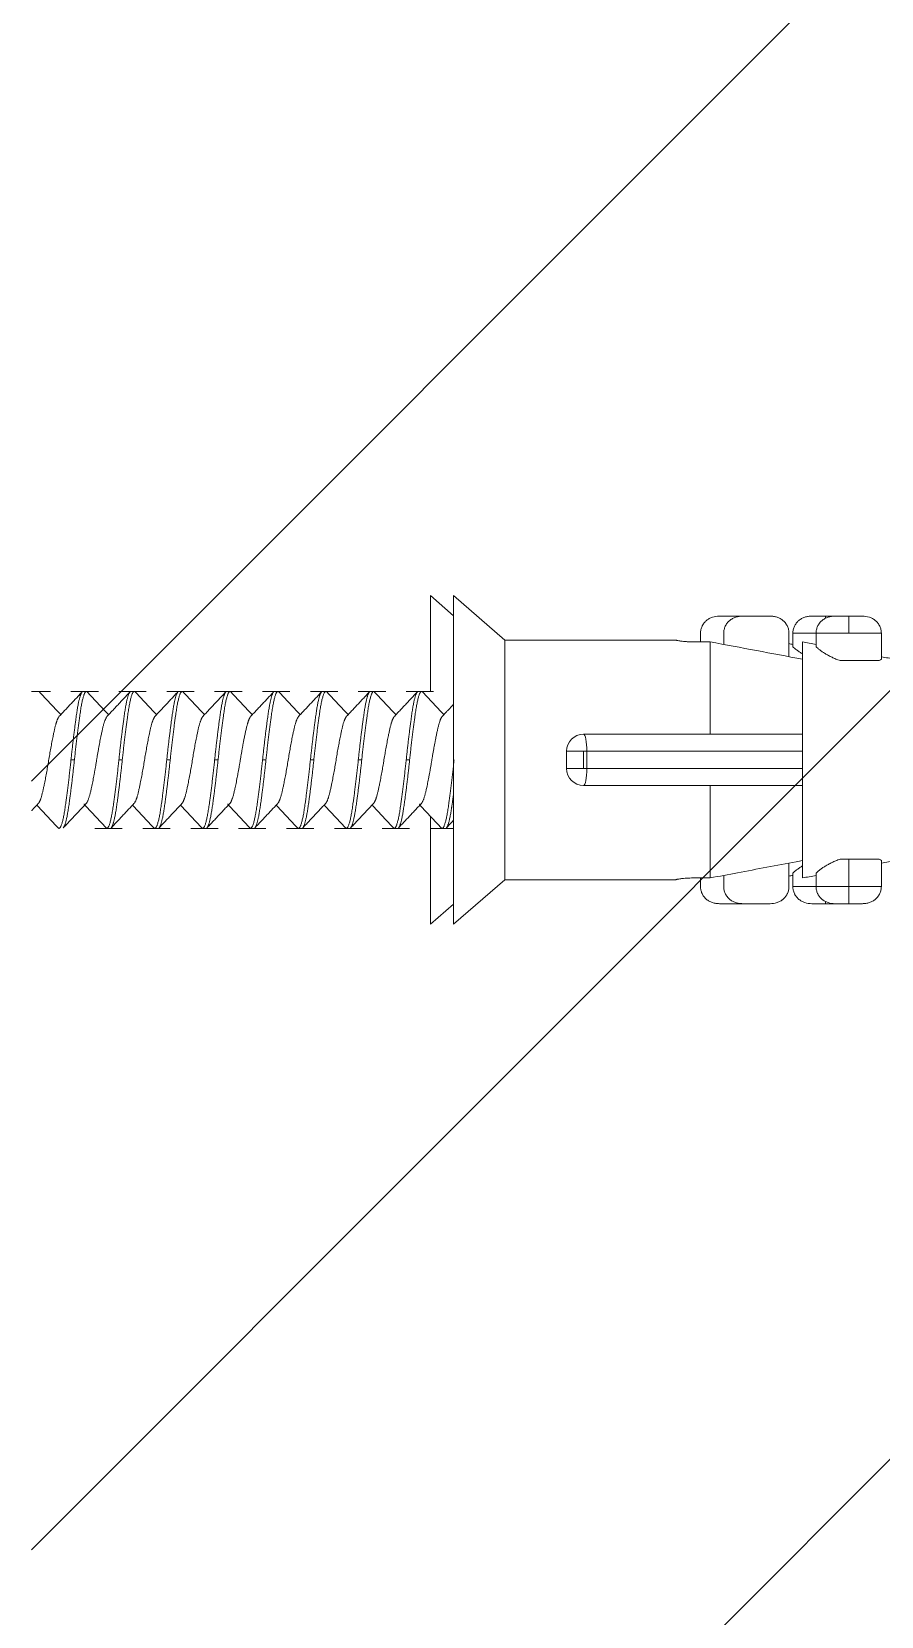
# Model space of a CAD drawing. Header units: millimetres. Extents: x 17284 to 19660, y -6011 to -2651.
# Drawn here: x 19201.38 to 19226.22, y -4959.75 to -4913.46 of the extents above; entities that cross this region are included whole.
import ezdxf

# ---------------------------------------------------------------- set-up
doc = ezdxf.new("R2010")
doc.units = ezdxf.units.MM
doc.layers.add('hatch', color=2, linetype='Continuous')

msp = doc.modelspace()

# ---------------------------------------------------------------- hatches: boundary and pattern name
at = {"layer": 'hatch'}
h = msp.add_hatch(dxfattribs=at)
h.set_pattern_fill('ANSI31', color=256, scale=5)
h.set_pattern_definition([(45, (4064.624, -113.49), (-11.22532, 11.22532), [])])
h.paths.add_polyline_path([(19201.381, -5647.37), (19251.381, -5647.37), (19251.381, -3576.803), (19201.381, -3576.803)])

# ---------------------------------------------------------------- linework, layer by layer
at = {"linetype": 'Continuous', "lineweight": 18, "extrusion": (-1, -2.22045e-16, 0)}
for p, q in [((19213.038, -4929.93), (19213.038, -4932.73)), ((19213.718, -4930.519), (19213.038, -4929.93)), ((19213.718, -4929.93), (19213.718, -4934.73)), ((19215.218, -4931.23), (19213.718, -4929.93)), ((19221.488, -4930.53), (19222.168, -4930.53)), ((19222.168, -4930.53), (19222.968, -4930.53)), ((19224.188, -4930.53), (19224.588, -4930.53)), ((19224.588, -4930.53), (19224.873, -4930.53)), ((19224.868, -4930.53), (19225.268, -4930.53)), ((19225.268, -4930.53), (19225.668, -4930.53)), ((19220.218, -4931.23), (19215.218, -4931.23)), ((19215.218, -4931.23), (19215.218, -4934.73)), ((19220.218, -4931.23), (19220.218, -4931.232)), ((19220.718, -4931.282), (19221.218, -4931.282)), ((19220.934, -4931.03), (19220.934, -4931.282)), ((19221.218, -4931.282), (19221.218, -4933.98)), ((19221.614, -4931.03), (19221.614, -4931.357)), ((19223.522, -4931.03), (19223.522, -4931.716)), ((19223.634, -4931.03), (19223.634, -4931.424)), ((19223.918, -4931.282), (19223.918, -4934.73)), ((19224.314, -4931.03), (19224.314, -4931.424)), ((19226.222, -4931.03), (19226.222, -4931.792)), ((19225.016, -4931.83), (19226.16, -4931.83)), ((19201.931, -4932.73), (19201.381, -4932.73)), ((19203.331, -4932.73), (19202.531, -4932.73)), ((19204.731, -4932.73), (19203.931, -4932.73)), ((19206.131, -4932.73), (19205.331, -4932.73)), ((19207.531, -4932.73), (19206.731, -4932.73)), ((19208.931, -4932.73), (19208.131, -4932.73)), ((19210.331, -4932.73), (19209.531, -4932.73)), ((19211.731, -4932.73), (19210.931, -4932.73)), ((19213.131, -4932.73), (19212.331, -4932.73)), ((19217.518, -4933.98), (19223.918, -4933.98)), ((19217.018, -4934.98), (19217.018, -4934.48)), ((19213.718, -4934.73), (19213.718, -4939.53)), ((19215.218, -4934.73), (19215.218, -4938.23)), ((19223.918, -4934.73), (19223.918, -4938.179)), ((19223.918, -4935.48), (19217.518, -4935.48)), ((19221.218, -4935.48), (19221.218, -4938.179)), ((19213.038, -4936.388), (19213.038, -4939.53)), ((19203.231, -4936.73), (19204.031, -4936.73)), ((19204.631, -4936.73), (19205.431, -4936.73)), ((19206.031, -4936.73), (19206.831, -4936.73)), ((19207.431, -4936.73), (19208.231, -4936.73)), ((19208.831, -4936.73), (19209.631, -4936.73)), ((19210.231, -4936.73), (19211.031, -4936.73)), ((19211.631, -4936.73), (19212.431, -4936.73)), ((19213.031, -4936.73), (19213.718, -4936.73)), ((19223.522, -4938.43), (19223.522, -4937.745)), ((19225.016, -4937.63), (19225.268, -4937.63)), ((19225.268, -4937.63), (19226.16, -4937.63)), ((19226.222, -4938.43), (19226.222, -4937.669)), ((19213.718, -4939.53), (19215.218, -4938.23)), ((19215.218, -4938.23), (19220.218, -4938.23)), ((19220.218, -4938.229), (19220.218, -4938.23)), ((19221.218, -4938.179), (19220.718, -4938.179)), ((19220.934, -4938.43), (19220.934, -4938.179)), ((19221.614, -4938.43), (19221.614, -4938.104)), ((19223.634, -4938.43), (19223.634, -4938.037)), ((19224.314, -4938.43), (19224.314, -4938.037)), ((19213.038, -4939.53), (19213.718, -4938.942)), ((19221.488, -4938.93), (19222.168, -4938.93)), ((19222.168, -4938.93), (19222.968, -4938.93)), ((19224.588, -4938.93), (19224.188, -4938.93)), ((19224.872, -4938.93), (19224.588, -4938.93)), ((19225.268, -4938.93), (19224.868, -4938.93)), ((19225.668, -4938.93), (19225.268, -4938.93))]:
    msp.add_line(p, q, dxfattribs=at)
at = {"linetype": 'Continuous', "lineweight": 13, "extrusion": (-1, -2.22045e-16, 0)}
for p, q in [((19224.588, -4930.53), (19224.588, -4930.593)), ((19225.268, -4930.53), (19225.268, -4931.03)), ((19224.314, -4931.03), (19223.634, -4931.03)), ((19225.268, -4931.03), (19224.314, -4931.03)), ((19226.222, -4931.03), (19225.268, -4931.03)), ((19217.518, -4934.48), (19217.018, -4934.48)), ((19217.613, -4934.48), (19217.518, -4934.48)), ((19217.518, -4934.98), (19217.518, -4934.48)), ((19223.918, -4934.48), (19217.613, -4934.48)), ((19217.613, -4934.98), (19217.613, -4934.48)), ((19202.631, -4934.73), (19202.531, -4934.73)), ((19204.031, -4934.73), (19203.931, -4934.73)), ((19205.431, -4934.73), (19205.331, -4934.73)), ((19206.831, -4934.73), (19206.731, -4934.73)), ((19208.231, -4934.73), (19208.131, -4934.73)), ((19209.631, -4934.73), (19209.531, -4934.73)), ((19211.031, -4934.73), (19210.931, -4934.73)), ((19212.431, -4934.73), (19212.331, -4934.73)), ((19217.018, -4934.98), (19217.518, -4934.98)), ((19217.518, -4934.98), (19217.613, -4934.98)), ((19217.613, -4934.98), (19223.918, -4934.98)), ((19225.268, -4938.43), (19225.268, -4937.63)), ((19223.634, -4938.43), (19224.314, -4938.43)), ((19224.314, -4938.43), (19225.268, -4938.43)), ((19225.268, -4938.43), (19226.222, -4938.43)), ((19225.268, -4938.93), (19225.268, -4938.43)), ((19224.588, -4938.93), (19224.588, -4938.867))]:
    msp.add_line(p, q, dxfattribs=at)
at = {"linetype": 'Continuous', "lineweight": 18, "extrusion": (0, 0, -1)}
for centre, start, end in [((-19217.518, -4934.48), 0, 90), ((-19217.518, -4934.98), 270, 0)]:
    msp.add_arc(centre, 0.5, start, end, dxfattribs=at)
at = {"linetype": 'Continuous', "lineweight": 13}
for centre, start_param, end_param in [((19217.518, -4934.48), 1.570796, 3.141593), ((19217.518, -4934.98), 0, 1.570796)]:
    msp.add_ellipse(centre, major_axis=(0, -0.5), ratio=0.190423, start_param=start_param, end_param=end_param, dxfattribs=at)
at = {"linetype": 'Continuous', "lineweight": 18}
for points, knots in [([(19221.488, -4930.53), (19221.419, -4930.53), (19221.35, -4930.54), (19221.268, -4930.567), (19221.252, -4930.574), (19221.22, -4930.588), (19221.189, -4930.603), (19221.16, -4930.621), (19221.138, -4930.636), (19221.131, -4930.642), (19221.118, -4930.652), (19221.111, -4930.658), (19221.078, -4930.686), (19221.054, -4930.712), (19221.023, -4930.753), (19221.013, -4930.767), (19220.999, -4930.79), (19220.995, -4930.797), (19220.987, -4930.813), (19220.983, -4930.82), (19220.965, -4930.86), (19220.954, -4930.892), (19220.942, -4930.943), (19220.939, -4930.961), (19220.935, -4930.995), (19220.934, -4931.013), (19220.934, -4931.03)], [0, 0, 0, 0, 0.25, 0.25, 0.3125, 0.3125, 0.375, 0.4375, 0.4375, 0.46875, 0.46875, 0.5, 0.5, 0.625, 0.625, 0.6875, 0.6875, 0.71875, 0.71875, 0.75, 0.75, 0.875, 0.875, 0.9375, 0.9375, 1, 1, 1, 1]), ([(19222.168, -4930.53), (19222.098, -4930.53), (19222.03, -4930.54), (19221.947, -4930.567), (19221.931, -4930.574), (19221.899, -4930.588), (19221.868, -4930.603), (19221.839, -4930.621), (19221.818, -4930.636), (19221.811, -4930.642), (19221.797, -4930.652), (19221.79, -4930.658), (19221.757, -4930.686), (19221.733, -4930.712), (19221.702, -4930.753), (19221.692, -4930.767), (19221.679, -4930.79), (19221.674, -4930.797), (19221.666, -4930.813), (19221.662, -4930.82), (19221.644, -4930.86), (19221.633, -4930.892), (19221.622, -4930.943), (19221.619, -4930.961), (19221.615, -4930.995), (19221.614, -4931.013), (19221.614, -4931.03)], [0, 0, 0, 0, 0.25, 0.25, 0.3125, 0.3125, 0.375, 0.4375, 0.4375, 0.46875, 0.46875, 0.5, 0.5, 0.625, 0.625, 0.6875, 0.6875, 0.71875, 0.71875, 0.75, 0.75, 0.875, 0.875, 0.9375, 0.9375, 1, 1, 1, 1]), ([(19223.522, -4931.03), (19223.522, -4930.995), (19223.518, -4930.961), (19223.507, -4930.91), (19223.502, -4930.894), (19223.491, -4930.861), (19223.484, -4930.844), (19223.463, -4930.797), (19223.445, -4930.768), (19223.418, -4930.733), (19223.413, -4930.726), (19223.402, -4930.713), (19223.384, -4930.693), (19223.353, -4930.663), (19223.326, -4930.642), (19223.298, -4930.622), (19223.283, -4930.613), (19223.237, -4930.587), (19223.206, -4930.573), (19223.156, -4930.557), (19223.14, -4930.552), (19223.106, -4930.544), (19223.089, -4930.54), (19223.037, -4930.533), (19223.003, -4930.53), (19222.968, -4930.53)], [0, 0, 0, 0, 0.125, 0.125, 0.1875, 0.1875, 0.25, 0.25, 0.375, 0.375, 0.40625, 0.40625, 0.4375, 0.5, 0.5625, 0.5625, 0.625, 0.625, 0.75, 0.75, 0.8125, 0.8125, 0.875, 0.875, 1, 1, 1, 1]), ([(19223.634, -4931.03), (19223.634, -4930.995), (19223.638, -4930.961), (19223.649, -4930.91), (19223.654, -4930.894), (19223.665, -4930.861), (19223.672, -4930.844), (19223.694, -4930.797), (19223.711, -4930.768), (19223.738, -4930.733), (19223.743, -4930.726), (19223.754, -4930.713), (19223.772, -4930.693), (19223.803, -4930.663), (19223.83, -4930.642), (19223.859, -4930.622), (19223.873, -4930.613), (19223.919, -4930.587), (19223.95, -4930.573), (19224, -4930.557), (19224.017, -4930.552), (19224.05, -4930.544), (19224.068, -4930.54), (19224.119, -4930.533), (19224.153, -4930.53), (19224.188, -4930.53)], [0, 0, 0, 0, 0.125, 0.125, 0.1875, 0.1875, 0.25, 0.25, 0.375, 0.375, 0.40625, 0.40625, 0.4375, 0.5, 0.5625, 0.5625, 0.625, 0.625, 0.75, 0.75, 0.8125, 0.8125, 0.875, 0.875, 1, 1, 1, 1]), ([(19224.314, -4931.03), (19224.314, -4930.995), (19224.318, -4930.961), (19224.329, -4930.91), (19224.334, -4930.894), (19224.345, -4930.861), (19224.351, -4930.844), (19224.373, -4930.797), (19224.391, -4930.768), (19224.417, -4930.733), (19224.423, -4930.726), (19224.434, -4930.713), (19224.451, -4930.693), (19224.482, -4930.663), (19224.51, -4930.642), (19224.538, -4930.622), (19224.553, -4930.613), (19224.598, -4930.587), (19224.63, -4930.573), (19224.679, -4930.557), (19224.696, -4930.552), (19224.73, -4930.544), (19224.747, -4930.54), (19224.798, -4930.533), (19224.833, -4930.53), (19224.868, -4930.53)], [0, 0, 0, 0, 0.125, 0.125, 0.1875, 0.1875, 0.25, 0.25, 0.375, 0.375, 0.40625, 0.40625, 0.4375, 0.5, 0.5625, 0.5625, 0.625, 0.625, 0.75, 0.75, 0.8125, 0.8125, 0.875, 0.875, 1, 1, 1, 1]), ([(19225.668, -4930.53), (19225.738, -4930.53), (19225.806, -4930.54), (19225.888, -4930.567), (19225.905, -4930.574), (19225.936, -4930.588), (19225.967, -4930.603), (19225.997, -4930.621), (19226.018, -4930.636), (19226.025, -4930.642), (19226.039, -4930.652), (19226.045, -4930.658), (19226.079, -4930.686), (19226.102, -4930.712), (19226.134, -4930.753), (19226.143, -4930.767), (19226.157, -4930.79), (19226.161, -4930.797), (19226.169, -4930.813), (19226.173, -4930.82), (19226.192, -4930.86), (19226.203, -4930.892), (19226.214, -4930.943), (19226.217, -4930.961), (19226.221, -4930.995), (19226.222, -4931.013), (19226.222, -4931.03)], [0, 0, 0, 0, 0.25, 0.25, 0.3125, 0.3125, 0.375, 0.4375, 0.4375, 0.46875, 0.46875, 0.5, 0.5, 0.625, 0.625, 0.6875, 0.6875, 0.71875, 0.71875, 0.75, 0.75, 0.875, 0.875, 0.9375, 0.9375, 1, 1, 1, 1]), ([(19220.218, -4931.232), (19220.218, -4931.233), (19220.221, -4931.234), (19220.231, -4931.237), (19220.235, -4931.238), (19220.244, -4931.24), (19220.25, -4931.241), (19220.268, -4931.245), (19220.284, -4931.248), (19220.311, -4931.252), (19220.321, -4931.254), (19220.342, -4931.257), (19220.353, -4931.258), (19220.387, -4931.263), (19220.412, -4931.266), (19220.446, -4931.269), (19220.453, -4931.27), (19220.467, -4931.271), (19220.489, -4931.273), (19220.525, -4931.276), (19220.556, -4931.278), (19220.587, -4931.279), (19220.603, -4931.28), (19220.652, -4931.282), (19220.685, -4931.282), (19220.718, -4931.282)], [0, 0, 0, 0, 0.125, 0.125, 0.1875, 0.1875, 0.25, 0.25, 0.375, 0.375, 0.4375, 0.4375, 0.5, 0.5, 0.625, 0.625, 0.65625, 0.65625, 0.6875, 0.75, 0.8125, 0.8125, 0.875, 0.875, 1, 1, 1, 1]), ([(19223.634, -4931.424), (19223.648, -4931.438), (19223.663, -4931.453), (19223.699, -4931.484), (19223.719, -4931.5), (19223.752, -4931.525), (19223.764, -4931.534), (19223.789, -4931.552), (19223.802, -4931.56), (19223.842, -4931.587), (19223.87, -4931.606), (19223.903, -4931.625), (19223.905, -4931.627), (19223.908, -4931.629)], [0, 0, 0, 0, 0.244671, 0.244671, 0.489341, 0.489341, 0.611677, 0.611677, 0.734012, 0.734012, 0.978683, 0.978683, 1, 1, 1, 1]), ([(19224.314, -4931.424), (19224.327, -4931.438), (19224.343, -4931.453), (19224.378, -4931.484), (19224.398, -4931.5), (19224.432, -4931.525), (19224.444, -4931.534), (19224.468, -4931.552), (19224.481, -4931.56), (19224.521, -4931.587), (19224.549, -4931.606), (19224.609, -4931.642), (19224.641, -4931.66), (19224.691, -4931.688), (19224.709, -4931.697), (19224.744, -4931.715), (19224.762, -4931.724), (19224.817, -4931.75), (19224.855, -4931.767), (19224.933, -4931.8), (19224.974, -4931.816), (19225.016, -4931.83)], [0, 0, 0, 0, 0.125, 0.125, 0.25, 0.25, 0.3125, 0.3125, 0.375, 0.375, 0.5, 0.5, 0.625, 0.625, 0.6875, 0.6875, 0.75, 0.75, 0.875, 0.875, 1, 1, 1, 1]), ([(19223.918, -4937.67), (19223.857, -4937.681), (19223.796, -4937.693), (19223.164, -4937.812), (19222.592, -4937.92), (19221.753, -4938.078), (19221.485, -4938.128), (19221.218, -4938.179)], [0, 0, 0, 0, 0.067447, 0.067447, 0.702741, 0.702741, 1, 1, 1, 1]), ([(19224.314, -4938.037), (19224.327, -4938.023), (19224.343, -4938.008), (19224.378, -4937.977), (19224.398, -4937.961), (19224.432, -4937.935), (19224.444, -4937.927), (19224.468, -4937.909), (19224.481, -4937.9), (19224.521, -4937.873), (19224.549, -4937.855), (19224.609, -4937.819), (19224.641, -4937.801), (19224.691, -4937.773), (19224.709, -4937.764), (19224.744, -4937.746), (19224.762, -4937.737), (19224.817, -4937.711), (19224.855, -4937.694), (19224.933, -4937.661), (19224.974, -4937.645), (19225.016, -4937.63)], [0, 0, 0, 0, 0.125, 0.125, 0.25, 0.25, 0.3125, 0.3125, 0.375, 0.375, 0.5, 0.5, 0.625, 0.625, 0.6875, 0.6875, 0.75, 0.75, 0.875, 0.875, 1, 1, 1, 1]), ([(19226.618, -4937.67), (19226.557, -4937.681), (19226.496, -4937.693), (19226.364, -4937.718), (19226.293, -4937.731), (19226.222, -4937.745)], [0, 0, 0, 0, 0.459752, 0.459752, 1, 1, 1, 1]), ([(19220.718, -4938.179), (19220.685, -4938.179), (19220.652, -4938.179), (19220.604, -4938.181), (19220.588, -4938.181), (19220.557, -4938.183), (19220.541, -4938.184), (19220.496, -4938.187), (19220.467, -4938.189), (19220.427, -4938.194), (19220.413, -4938.195), (19220.388, -4938.198), (19220.376, -4938.199), (19220.341, -4938.204), (19220.321, -4938.207), (19220.298, -4938.211), (19220.293, -4938.211), (19220.285, -4938.213), (19220.273, -4938.215), (19220.255, -4938.218), (19220.244, -4938.221), (19220.235, -4938.223), (19220.231, -4938.224), (19220.221, -4938.227), (19220.218, -4938.228), (19220.218, -4938.229)], [0, 0, 0, 0, 0.125, 0.125, 0.1875, 0.1875, 0.25, 0.25, 0.375, 0.375, 0.4375, 0.4375, 0.5, 0.5, 0.625, 0.625, 0.65625, 0.65625, 0.6875, 0.75, 0.8125, 0.8125, 0.875, 0.875, 1, 1, 1, 1]), ([(19223.634, -4938.037), (19223.648, -4938.023), (19223.663, -4938.008), (19223.699, -4937.977), (19223.719, -4937.961), (19223.752, -4937.935), (19223.764, -4937.927), (19223.789, -4937.909), (19223.802, -4937.9), (19223.842, -4937.873), (19223.87, -4937.855), (19223.903, -4937.835), (19223.905, -4937.834), (19223.908, -4937.832)], [0, 0, 0, 0, 0.244671, 0.244671, 0.489341, 0.489341, 0.611677, 0.611677, 0.734012, 0.734012, 0.978683, 0.978683, 1, 1, 1, 1]), ([(19220.934, -4938.43), (19220.934, -4938.465), (19220.938, -4938.5), (19220.949, -4938.55), (19220.954, -4938.567), (19220.965, -4938.6), (19220.972, -4938.616), (19220.994, -4938.663), (19221.011, -4938.693), (19221.038, -4938.728), (19221.043, -4938.735), (19221.054, -4938.748), (19221.072, -4938.767), (19221.103, -4938.797), (19221.13, -4938.819), (19221.159, -4938.839), (19221.173, -4938.848), (19221.219, -4938.874), (19221.25, -4938.888), (19221.3, -4938.904), (19221.317, -4938.909), (19221.35, -4938.917), (19221.368, -4938.92), (19221.419, -4938.928), (19221.453, -4938.93), (19221.488, -4938.93)], [0, 0, 0, 0, 0.125, 0.125, 0.1875, 0.1875, 0.25, 0.25, 0.375, 0.375, 0.40625, 0.40625, 0.4375, 0.5, 0.5625, 0.5625, 0.625, 0.625, 0.75, 0.75, 0.8125, 0.8125, 0.875, 0.875, 1, 1, 1, 1]), ([(19221.614, -4938.43), (19221.614, -4938.465), (19221.618, -4938.5), (19221.629, -4938.55), (19221.634, -4938.567), (19221.645, -4938.6), (19221.651, -4938.616), (19221.673, -4938.663), (19221.691, -4938.693), (19221.717, -4938.728), (19221.723, -4938.735), (19221.734, -4938.748), (19221.751, -4938.767), (19221.782, -4938.797), (19221.81, -4938.819), (19221.838, -4938.839), (19221.853, -4938.848), (19221.898, -4938.874), (19221.93, -4938.888), (19221.979, -4938.904), (19221.996, -4938.909), (19222.03, -4938.917), (19222.047, -4938.92), (19222.098, -4938.928), (19222.133, -4938.93), (19222.168, -4938.93)], [0, 0, 0, 0, 0.125, 0.125, 0.1875, 0.1875, 0.25, 0.25, 0.375, 0.375, 0.40625, 0.40625, 0.4375, 0.5, 0.5625, 0.5625, 0.625, 0.625, 0.75, 0.75, 0.8125, 0.8125, 0.875, 0.875, 1, 1, 1, 1]), ([(19222.968, -4938.93), (19223.038, -4938.93), (19223.106, -4938.921), (19223.188, -4938.894), (19223.205, -4938.887), (19223.236, -4938.873), (19223.267, -4938.858), (19223.297, -4938.839), (19223.318, -4938.824), (19223.325, -4938.819), (19223.339, -4938.809), (19223.345, -4938.803), (19223.379, -4938.774), (19223.402, -4938.749), (19223.434, -4938.708), (19223.443, -4938.694), (19223.457, -4938.671), (19223.461, -4938.664), (19223.469, -4938.648), (19223.473, -4938.64), (19223.492, -4938.601), (19223.503, -4938.568), (19223.514, -4938.517), (19223.517, -4938.5), (19223.521, -4938.465), (19223.522, -4938.448), (19223.522, -4938.43)], [0, 0, 0, 0, 0.25, 0.25, 0.3125, 0.3125, 0.375, 0.4375, 0.4375, 0.46875, 0.46875, 0.5, 0.5, 0.625, 0.625, 0.6875, 0.6875, 0.71875, 0.71875, 0.75, 0.75, 0.875, 0.875, 0.9375, 0.9375, 1, 1, 1, 1]), ([(19224.188, -4938.93), (19224.119, -4938.93), (19224.05, -4938.921), (19223.968, -4938.894), (19223.952, -4938.887), (19223.92, -4938.873), (19223.889, -4938.858), (19223.86, -4938.839), (19223.838, -4938.824), (19223.831, -4938.819), (19223.818, -4938.809), (19223.811, -4938.803), (19223.778, -4938.774), (19223.754, -4938.749), (19223.723, -4938.708), (19223.713, -4938.694), (19223.699, -4938.671), (19223.695, -4938.664), (19223.687, -4938.648), (19223.683, -4938.64), (19223.665, -4938.601), (19223.654, -4938.568), (19223.642, -4938.517), (19223.639, -4938.5), (19223.635, -4938.465), (19223.634, -4938.448), (19223.634, -4938.43)], [0, 0, 0, 0, 0.25, 0.25, 0.3125, 0.3125, 0.375, 0.4375, 0.4375, 0.46875, 0.46875, 0.5, 0.5, 0.625, 0.625, 0.6875, 0.6875, 0.71875, 0.71875, 0.75, 0.75, 0.875, 0.875, 0.9375, 0.9375, 1, 1, 1, 1]), ([(19224.868, -4938.93), (19224.798, -4938.93), (19224.73, -4938.921), (19224.647, -4938.894), (19224.631, -4938.887), (19224.599, -4938.873), (19224.568, -4938.858), (19224.539, -4938.839), (19224.518, -4938.824), (19224.511, -4938.819), (19224.497, -4938.809), (19224.49, -4938.803), (19224.457, -4938.774), (19224.433, -4938.749), (19224.402, -4938.708), (19224.392, -4938.694), (19224.379, -4938.671), (19224.374, -4938.664), (19224.366, -4938.648), (19224.362, -4938.64), (19224.344, -4938.601), (19224.333, -4938.568), (19224.322, -4938.517), (19224.319, -4938.5), (19224.315, -4938.465), (19224.314, -4938.448), (19224.314, -4938.43)], [0, 0, 0, 0, 0.25, 0.25, 0.3125, 0.3125, 0.375, 0.4375, 0.4375, 0.46875, 0.46875, 0.5, 0.5, 0.625, 0.625, 0.6875, 0.6875, 0.71875, 0.71875, 0.75, 0.75, 0.875, 0.875, 0.9375, 0.9375, 1, 1, 1, 1]), ([(19226.222, -4938.43), (19226.222, -4938.465), (19226.218, -4938.5), (19226.207, -4938.55), (19226.202, -4938.567), (19226.191, -4938.6), (19226.184, -4938.616), (19226.163, -4938.663), (19226.145, -4938.693), (19226.118, -4938.728), (19226.113, -4938.735), (19226.102, -4938.748), (19226.084, -4938.767), (19226.053, -4938.797), (19226.026, -4938.819), (19225.998, -4938.839), (19225.983, -4938.848), (19225.937, -4938.874), (19225.906, -4938.888), (19225.856, -4938.904), (19225.84, -4938.909), (19225.806, -4938.917), (19225.789, -4938.92), (19225.737, -4938.928), (19225.703, -4938.93), (19225.668, -4938.93)], [0, 0, 0, 0, 0.125, 0.125, 0.1875, 0.1875, 0.25, 0.25, 0.375, 0.375, 0.40625, 0.40625, 0.4375, 0.5, 0.5625, 0.5625, 0.625, 0.625, 0.75, 0.75, 0.8125, 0.8125, 0.875, 0.875, 1, 1, 1, 1])]:
    msp.add_open_spline(points, degree=3, knots=knots, dxfattribs=at)
for points, degree in [([(19221.218, -4931.282), (19222.118, -4931.451), (19223.018, -4931.621), (19223.918, -4931.791)], 3), ([(19223.918, -4931.282), (19224.05, -4931.307), (19224.182, -4931.332), (19224.314, -4931.357)], 3), ([(19223.522, -4931.335), (19223.559, -4931.343), (19223.597, -4931.35), (19223.634, -4931.357)], 3), ([(19226.222, -4931.716), (19226.354, -4931.741), (19226.486, -4931.766), (19226.618, -4931.791)], 3), ([(19226.16, -4931.83), (19226.185, -4931.818), (19226.205, -4931.805), (19226.222, -4931.792)], 3), ([(19202.231, -4933.41), (19201.92, -4933.08), (19201.61, -4932.748)], 2), ([(19202.853, -4932.748), (19202.522, -4933.102), (19202.19, -4933.454)], 2), ([(19203.631, -4933.41), (19203.318, -4933.078), (19203.007, -4932.744)], 2), ([(19204.259, -4932.741), (19203.927, -4933.096), (19203.593, -4933.45)], 2), ([(19205.031, -4933.41), (19204.717, -4933.076), (19204.404, -4932.741)], 2), ([(19205.652, -4932.748), (19205.321, -4933.103), (19204.989, -4933.455)], 2), ([(19206.431, -4933.41), (19206.12, -4933.079), (19205.809, -4932.747)], 2), ([(19207.059, -4932.741), (19206.728, -4933.095), (19206.395, -4933.449)], 2), ([(19207.831, -4933.41), (19207.519, -4933.078), (19207.208, -4932.745)], 2), ([(19208.453, -4932.747), (19208.122, -4933.102), (19207.789, -4933.455)], 2), ([(19209.231, -4933.41), (19208.917, -4933.076), (19208.604, -4932.741)], 2), ([(19209.859, -4932.741), (19209.528, -4933.095), (19209.195, -4933.448)], 2), ([(19210.631, -4933.41), (19210.319, -4933.078), (19210.007, -4932.745)], 2), ([(19211.254, -4932.746), (19210.923, -4933.101), (19210.59, -4933.454)], 2), ([(19212.031, -4933.41), (19211.719, -4933.079), (19211.409, -4932.747)], 2), ([(19212.658, -4932.742), (19212.327, -4933.096), (19211.995, -4933.448)], 2), ([(19213.431, -4933.41), (19213.117, -4933.077), (19212.805, -4932.742)], 2), ([(19213.718, -4933.105), (19213.554, -4933.28), (19213.39, -4933.454)], 2), ([(19201.381, -4936.21), (19201.476, -4936.109), (19201.572, -4936.008)], 2), ([(19201.531, -4936.051), (19201.846, -4936.385), (19202.159, -4936.719)], 2), ([(19202.304, -4936.719), (19202.635, -4936.365), (19202.968, -4936.012)], 2), ([(19202.931, -4936.051), (19203.244, -4936.382), (19203.555, -4936.715)], 2), ([(19203.71, -4936.713), (19204.04, -4936.359), (19204.372, -4936.007)], 2), ([(19204.331, -4936.051), (19204.645, -4936.384), (19204.957, -4936.718)], 2), ([(19205.107, -4936.716), (19205.439, -4936.361), (19205.772, -4936.007)], 2), ([(19205.731, -4936.051), (19206.044, -4936.383), (19206.356, -4936.716)], 2), ([(19206.504, -4936.72), (19206.835, -4936.365), (19207.168, -4936.012)], 2), ([(19207.131, -4936.051), (19207.444, -4936.382), (19207.755, -4936.716)], 2), ([(19207.908, -4936.715), (19208.239, -4936.361), (19208.57, -4936.01)], 2), ([(19208.531, -4936.051), (19208.845, -4936.384), (19209.157, -4936.718)], 2), ([(19209.308, -4936.715), (19209.639, -4936.36), (19209.972, -4936.007)], 2), ([(19209.931, -4936.051), (19210.243, -4936.381), (19210.553, -4936.714)], 2), ([(19210.704, -4936.719), (19211.036, -4936.364), (19211.37, -4936.01)], 2), ([(19211.331, -4936.051), (19211.646, -4936.385), (19211.958, -4936.719)], 2), ([(19212.106, -4936.717), (19212.436, -4936.364), (19212.768, -4936.012)], 2), ([(19212.731, -4936.051), (19213.043, -4936.381), (19213.352, -4936.713)], 2), ([(19213.509, -4936.713), (19213.614, -4936.602), (19213.718, -4936.491)], 2), ([(19225.016, -4937.63), (19225.14, -4937.63), (19225.264, -4937.63), (19225.386, -4937.63)], 3), ([(19226.16, -4937.63), (19226.185, -4937.643), (19226.205, -4937.656), (19226.222, -4937.669)], 3), ([(19223.634, -4938.104), (19223.597, -4938.111), (19223.559, -4938.118), (19223.522, -4938.125)], 3), ([(19224.314, -4938.104), (19224.182, -4938.129), (19224.05, -4938.154), (19223.918, -4938.179)], 3)]:
    msp.add_open_spline(points, degree=degree, dxfattribs=at)
for points, weights, knots in [([(19202.531, -4934.73), (19202.619, -4933.902), (19202.706, -4933.316), (19202.778, -4932.837), (19202.853, -4932.748)], [1, 0.923879532511, 1, 0.936905762166, 0.978405807031], [0, 0, 0, 0.546785, 0.546785, 1, 1, 1]), ([(19202.631, -4934.73), (19202.719, -4933.902), (19202.806, -4933.316), (19202.894, -4932.73), (19202.981, -4932.73), (19202.994, -4932.73), (19203.007, -4932.744)], [1, 0.923879532511, 1, 0.923879532511, 1, 0.988306138301, 0.980205171022], [0, 0, 0, 0.464334, 0.464334, 0.928668, 0.928668, 1, 1, 1]), ([(19203.931, -4934.73), (19204.019, -4933.902), (19204.106, -4933.316), (19204.181, -4932.816), (19204.259, -4932.741)], [1, 0.923879532511, 1, 0.934241363567, 0.982097327995], [0, 0, 0, 0.536516, 0.536516, 1, 1, 1]), ([(19204.031, -4934.73), (19204.119, -4933.902), (19204.206, -4933.316), (19204.294, -4932.73), (19204.381, -4932.73), (19204.392, -4932.73), (19204.404, -4932.741)], [1, 0.923879532511, 1, 0.923879532511, 1, 0.989785720568, 0.982312661935], [0, 0, 0, 0.468563, 0.468563, 0.937126, 0.937126, 1, 1, 1]), ([(19205.331, -4934.73), (19205.419, -4933.902), (19205.506, -4933.316), (19205.578, -4932.839), (19205.652, -4932.748)], [1, 0.923879532511, 1, 0.937048504482, 0.97821856572], [0, 0, 0, 0.547346, 0.547346, 1, 1, 1]), ([(19205.431, -4934.73), (19205.519, -4933.902), (19205.606, -4933.316), (19205.694, -4932.73), (19205.781, -4932.73), (19205.795, -4932.73), (19205.809, -4932.747)], [1, 0.923879532511, 1, 0.923879532511, 1, 0.987311810546, 0.978853499255], [0, 0, 0, 0.461534, 0.461534, 0.923069, 0.923069, 1, 1, 1]), ([(19206.731, -4934.73), (19206.819, -4933.902), (19206.906, -4933.316), (19206.981, -4932.814), (19207.059, -4932.741)], [1, 0.923879532511, 1, 0.933975146727, 0.982486669636], [0, 0, 0, 0.535512, 0.535512, 1, 1, 1]), ([(19206.831, -4934.73), (19206.919, -4933.902), (19207.006, -4933.316), (19207.094, -4932.73), (19207.181, -4932.73), (19207.194, -4932.73), (19207.208, -4932.745)], [1, 0.923879532511, 1, 0.923879532511, 1, 0.987906291345, 0.979655380662], [0, 0, 0, 0.463204, 0.463204, 0.926408, 0.926408, 1, 1, 1]), ([(19208.131, -4934.73), (19208.219, -4933.902), (19208.306, -4933.316), (19208.378, -4932.837), (19208.453, -4932.748)], [1, 0.923879532511, 1, 0.936800972622, 0.978543945557], [0, 0, 0, 0.546373, 0.546373, 1, 1, 1]), ([(19208.231, -4934.73), (19208.319, -4933.902), (19208.406, -4933.316), (19208.494, -4932.73), (19208.581, -4932.73), (19208.592, -4932.73), (19208.604, -4932.741)], [1, 0.923879532511, 1, 0.923879532511, 1, 0.989633321982, 0.982090273841], [0, 0, 0, 0.468124, 0.468124, 0.936247, 0.936247, 1, 1, 1]), ([(19209.531, -4934.73), (19209.619, -4933.902), (19209.706, -4933.316), (19209.781, -4932.814), (19209.859, -4932.741)], [1, 0.923879532511, 1, 0.934017808594, 0.982424026151], [0, 0, 0, 0.535672, 0.535672, 1, 1, 1]), ([(19209.631, -4934.73), (19209.719, -4933.902), (19209.806, -4933.316), (19209.894, -4932.73), (19209.981, -4932.73), (19209.994, -4932.73), (19210.007, -4932.745)], [1, 0.923879532511, 1, 0.923879532511, 1, 0.988196449664, 0.980053512698], [0, 0, 0, 0.464023, 0.464023, 0.928047, 0.928047, 1, 1, 1]), ([(19210.931, -4934.73), (19211.019, -4933.902), (19211.106, -4933.316), (19211.179, -4932.831), (19211.254, -4932.746)], [1, 0.923879532511, 1, 0.936163531801, 0.979396681185], [0, 0, 0, 0.543885, 0.543885, 1, 1, 1]), ([(19211.031, -4934.73), (19211.119, -4933.902), (19211.206, -4933.316), (19211.294, -4932.73), (19211.381, -4932.73), (19211.395, -4932.73), (19211.409, -4932.747)], [1, 0.923879532511, 1, 0.923879532511, 1, 0.987368739607, 0.9789294855], [0, 0, 0, 0.461694, 0.461694, 0.923388, 0.923388, 1, 1, 1]), ([(19212.331, -4934.73), (19212.419, -4933.902), (19212.506, -4933.316), (19212.581, -4932.817), (19212.658, -4932.742)], [1, 0.923879532511, 1, 0.934427118148, 0.981827868126], [0, 0, 0, 0.53722, 0.53722, 1, 1, 1]), ([(19212.431, -4934.73), (19212.519, -4933.902), (19212.606, -4933.316), (19212.694, -4932.73), (19212.781, -4932.73), (19212.793, -4932.73), (19212.805, -4932.743)], [1, 0.923879532511, 1, 0.923879532511, 1, 0.989148006276, 0.9813902071], [0, 0, 0, 0.466731, 0.466731, 0.933461, 0.933461, 1, 1, 1]), ([(19201.56, -4936.019), (19201.635, -4935.961), (19201.706, -4935.65), (19201.794, -4935.269), (19201.881, -4934.73), (19201.969, -4934.192), (19202.056, -4933.811), (19202.121, -4933.531), (19202.189, -4933.455)], [0.978405862908, 0.93690571969, 1, 0.923879532511, 1, 0.923879532511, 1, 0.942890431012, 0.971474052767], [0, 0, 0, 0.231586, 0.231586, 0.510983, 0.510983, 0.790381, 0.790381, 1, 1, 1]), ([(19202.904, -4936.02), (19202.918, -4936.03), (19202.931, -4936.03), (19203.019, -4936.03), (19203.106, -4935.65), (19203.194, -4935.269), (19203.281, -4934.73), (19203.369, -4934.192), (19203.456, -4933.811), (19203.521, -4933.529), (19203.59, -4933.454)], [0.979050668778, 0.987459267614, 1, 0.923879532511, 1, 0.923879532511, 1, 0.923879532511, 1, 0.942424286746, 0.97194637691], [0, 0, 0, 0.042016, 0.042016, 0.297044, 0.297044, 0.552073, 0.552073, 0.807102, 0.807102, 1, 1, 1]), ([(19204.377, -4936.002), (19204.444, -4935.922), (19204.506, -4935.65), (19204.594, -4935.269), (19204.681, -4934.73), (19204.769, -4934.192), (19204.856, -4933.811), (19204.929, -4933.494), (19205.005, -4933.44)], [0.970072397592, 0.944346305833, 1, 0.923879532511, 1, 0.923879532511, 1, 0.935811628185, 0.979876587233], [0, 0, 0, 0.204547, 0.204547, 0.484316, 0.484316, 0.764085, 0.764085, 1, 1, 1]), ([(19205.769, -4936.011), (19205.84, -4935.939), (19205.906, -4935.65), (19205.994, -4935.269), (19206.081, -4934.73), (19206.169, -4934.192), (19206.256, -4933.811), (19206.328, -4933.499), (19206.403, -4933.442)], [0.973442484351, 0.941016187704, 1, 0.923879532511, 1, 0.923879532511, 1, 0.936791562395, 0.978556378799], [0, 0, 0, 0.21493, 0.21493, 0.492303, 0.492303, 0.769676, 0.769676, 1, 1, 1]), ([(19207.104, -4936.02), (19207.118, -4936.03), (19207.131, -4936.03), (19207.219, -4936.03), (19207.306, -4935.65), (19207.394, -4935.269), (19207.481, -4934.73), (19207.569, -4934.192), (19207.656, -4933.811), (19207.719, -4933.537), (19207.786, -4933.458)], [0.978986668102, 0.987411497035, 1, 0.923879532511, 1, 0.923879532511, 1, 0.923879532511, 1, 0.94391817938, 0.970473018986], [0, 0, 0, 0.042381, 0.042381, 0.298651, 0.298651, 0.554922, 0.554922, 0.811192, 0.811192, 1, 1, 1]), ([(19208.566, -4936.014), (19208.638, -4935.947), (19208.706, -4935.65), (19208.794, -4935.269), (19208.881, -4934.73), (19208.969, -4934.192), (19209.056, -4933.811), (19209.122, -4933.525), (19209.192, -4933.452)], [0.975054195693, 0.93959836411, 1, 0.923879532511, 1, 0.923879532511, 1, 0.941644335278, 0.972762204219], [0, 0, 0, 0.222886, 0.222886, 0.503775, 0.503775, 0.784664, 0.784664, 1, 1, 1]), ([(19209.976, -4936.003), (19210.043, -4935.924), (19210.106, -4935.65), (19210.194, -4935.269), (19210.281, -4934.73), (19210.369, -4934.192), (19210.456, -4933.811), (19210.529, -4933.494), (19210.605, -4933.44)], [0.97052701498, 0.943861251558, 1, 0.923879532511, 1, 0.923879532511, 1, 0.93575426384, 0.979955434298], [0, 0, 0, 0.205919, 0.205919, 0.485132, 0.485132, 0.764344, 0.764344, 1, 1, 1]), ([(19211.364, -4936.016), (19211.437, -4935.951), (19211.506, -4935.65), (19211.594, -4935.269), (19211.681, -4934.73), (19211.769, -4934.192), (19211.856, -4933.811), (19211.927, -4933.505), (19212.001, -4933.443)], [0.976101834565, 0.938723142251, 1, 0.923879532511, 1, 0.923879532511, 1, 0.937818860973, 0.977226537103], [0, 0, 0, 0.22226, 0.22226, 0.49836, 0.49836, 0.77446, 0.77446, 1, 1, 1]), ([(19212.706, -4936.022), (19212.719, -4936.03), (19212.731, -4936.03), (19212.819, -4936.03), (19212.906, -4935.65), (19212.994, -4935.269), (19213.081, -4934.73), (19213.169, -4934.192), (19213.256, -4933.811), (19213.319, -4933.536), (19213.387, -4933.457)], [0.980549328751, 0.988553377406, 1, 0.923879532511, 1, 0.923879532511, 1, 0.923879532511, 1, 0.943861060439, 0.970527196543], [0, 0, 0, 0.038678, 0.038678, 0.295888, 0.295888, 0.553098, 0.553098, 0.810307, 0.810307, 1, 1, 1]), ([(19202.159, -4936.719), (19202.17, -4936.73), (19202.181, -4936.73), (19202.269, -4936.73), (19202.356, -4936.145), (19202.444, -4935.559), (19202.531, -4934.73)], [0.982124948693, 0.989657139179, 1, 0.923879532511, 1, 0.923879532511, 1], [0, 0, 0, 0.063616, 0.063616, 0.531808, 0.531808, 1, 1, 1]), ([(19202.304, -4936.719), (19202.381, -4936.645), (19202.456, -4936.145), (19202.544, -4935.559), (19202.631, -4934.73)], [0.982173361476, 0.934189174126, 1, 0.923879532511, 1], [0, 0, 0, 0.463681, 0.463681, 1, 1, 1]), ([(19203.555, -4936.715), (19203.568, -4936.73), (19203.581, -4936.73), (19203.669, -4936.73), (19203.756, -4936.145), (19203.844, -4935.559), (19203.931, -4934.73)], [0.979616719618, 0.987877942307, 1, 0.923879532511, 1, 0.923879532511, 1], [0, 0, 0, 0.073752, 0.073752, 0.536876, 0.536876, 1, 1, 1]), ([(19203.71, -4936.713), (19203.785, -4936.624), (19203.856, -4936.145), (19203.944, -4935.559), (19204.031, -4934.73)], [0.97855032306, 0.936796145303, 1, 0.923879532511, 1], [0, 0, 0, 0.453646, 0.453646, 1, 1, 1]), ([(19204.957, -4936.718), (19204.969, -4936.73), (19204.981, -4936.73), (19205.069, -4936.73), (19205.156, -4936.145), (19205.244, -4935.559), (19205.331, -4934.73)], [0.981193368961, 0.989009982719, 1, 0.923879532511, 1, 0.923879532511, 1], [0, 0, 0, 0.067328, 0.067328, 0.533664, 0.533664, 1, 1, 1]), ([(19205.107, -4936.716), (19205.183, -4936.632), (19205.256, -4936.145), (19205.344, -4935.559), (19205.431, -4934.73)], [0.979870171933, 0.93581630111, 1, 0.923879532511, 1], [0, 0, 0, 0.457461, 0.457461, 1, 1, 1]), ([(19206.355, -4936.716), (19206.369, -4936.73), (19206.381, -4936.73), (19206.469, -4936.73), (19206.556, -4936.145), (19206.644, -4935.559), (19206.731, -4934.73)], [0.980126045295, 0.98824896676, 1, 0.923879532511, 1, 0.923879532511, 1], [0, 0, 0, 0.071656, 0.071656, 0.535828, 0.535828, 1, 1, 1]), ([(19206.504, -4936.72), (19206.581, -4936.646), (19206.656, -4936.145), (19206.744, -4935.559), (19206.831, -4934.73)], [0.982277635622, 0.934117759464, 1, 0.923879532511, 1], [0, 0, 0, 0.463951, 0.463951, 1, 1, 1]), ([(19207.755, -4936.716), (19207.768, -4936.73), (19207.781, -4936.73), (19207.869, -4936.73), (19207.956, -4936.145), (19208.044, -4935.559), (19208.131, -4934.73)], [0.979811799573, 0.988020674321, 1, 0.923879532511, 1, 0.923879532511, 1], [0, 0, 0, 0.072947, 0.072947, 0.536473, 0.536473, 1, 1, 1]), ([(19207.908, -4936.715), (19207.984, -4936.629), (19208.056, -4936.145), (19208.144, -4935.559), (19208.231, -4934.73)], [0.979358260405, 0.936191912776, 1, 0.923879532511, 1], [0, 0, 0, 0.456005, 0.456005, 1, 1, 1]), ([(19209.157, -4936.717), (19209.169, -4936.73), (19209.181, -4936.73), (19209.269, -4936.73), (19209.356, -4936.145), (19209.444, -4935.559), (19209.531, -4934.73)], [0.980903539732, 0.988805462807, 1, 0.923879532511, 1, 0.923879532511, 1], [0, 0, 0, 0.068495, 0.068495, 0.534248, 0.534248, 1, 1, 1]), ([(19209.308, -4936.715), (19209.384, -4936.63), (19209.456, -4936.145), (19209.544, -4935.559), (19209.631, -4934.73)], [0.979435594882, 0.936134818531, 1, 0.923879532511, 1], [0, 0, 0, 0.456227, 0.456227, 1, 1, 1]), ([(19210.553, -4936.714), (19210.568, -4936.73), (19210.581, -4936.73), (19210.669, -4936.73), (19210.756, -4936.145), (19210.844, -4935.559), (19210.931, -4934.73)], [0.978758476062, 0.987240438707, 1, 0.923879532511, 1, 0.923879532511, 1], [0, 0, 0, 0.07733, 0.07733, 0.538665, 0.538665, 1, 1, 1]), ([(19210.704, -4936.719), (19210.782, -4936.643), (19210.856, -4936.145), (19210.944, -4935.559), (19211.031, -4934.73)], [0.981780002179, 0.934460246303, 1, 0.923879532511, 1], [0, 0, 0, 0.462655, 0.462655, 1, 1, 1]), ([(19211.958, -4936.719), (19211.97, -4936.73), (19211.981, -4936.73), (19212.069, -4936.73), (19212.156, -4936.145), (19212.244, -4935.559), (19212.331, -4934.73)], [0.981697447284, 0.989362055696, 1, 0.923879532511, 1, 0.923879532511, 1], [0, 0, 0, 0.065312, 0.065312, 0.532656, 0.532656, 1, 1, 1]), ([(19212.106, -4936.717), (19212.183, -4936.638), (19212.256, -4936.145), (19212.344, -4935.559), (19212.431, -4934.73)], [0.980856555219, 0.935107371476, 1, 0.923879532511, 1], [0, 0, 0, 0.460189, 0.460189, 1, 1, 1]), ([(19213.352, -4936.713), (19213.367, -4936.73), (19213.381, -4936.73), (19213.469, -4936.73), (19213.556, -4936.145), (19213.644, -4935.559), (19213.731, -4934.73)], [0.978293598761, 0.986888327091, 1, 0.923879532511, 1, 0.923879532511, 1], [0, 0, 0, 0.079295, 0.079295, 0.539648, 0.539648, 1, 1, 1]), ([(19213.51, -4936.713), (19213.585, -4936.625), (19213.656, -4936.145), (19213.685, -4935.952), (19213.716, -4935.715)], [0.97858789252, 0.936767726668, 1, 0.973638522162, 0.965535668758], [0, 0, 0, 0.705767, 0.705767, 1, 1, 1])]:
    msp.add_rational_spline(points, weights, degree=2, knots=knots, dxfattribs=at)

doc.saveas('drawing.dxf')
